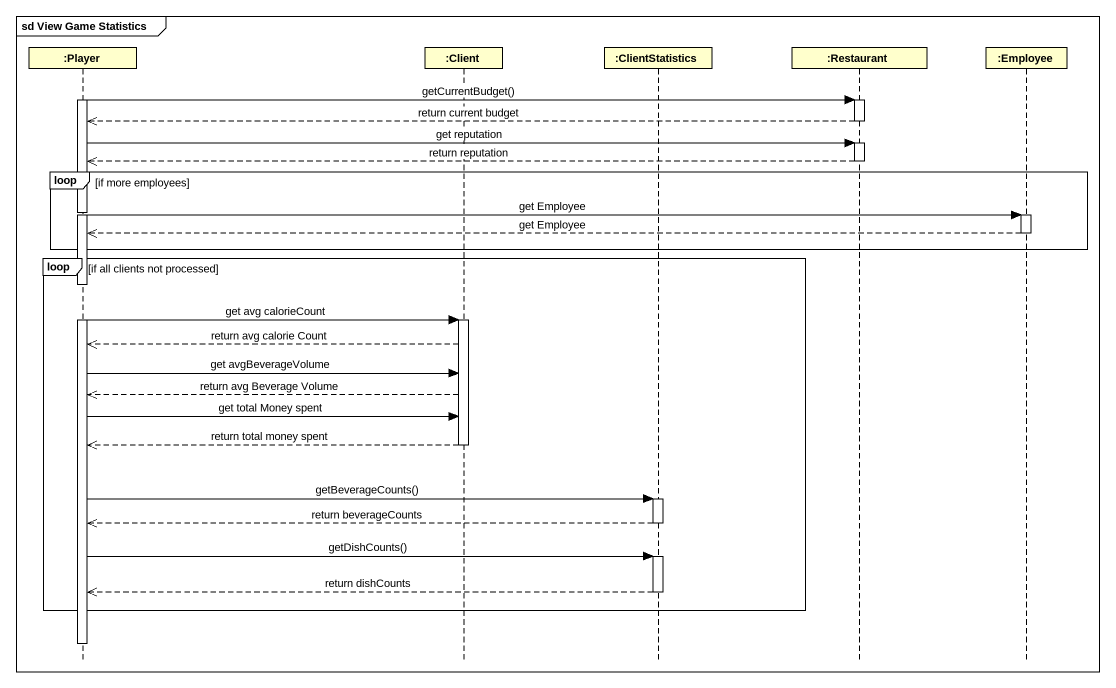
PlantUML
@startuml
mainframe sd View Game Statistics
hide footbox
participant ":Player" as Player
participant ":Client" as Client
participant ":ClientStatistics" as ClientStatistics
participant ":Restaurant" as Restaurant
participant ":Employee" as Employee

activate Player
Player -> Restaurant : getCurrentBudget()
activate Restaurant
Restaurant -->> Player : return current budget
deactivate Restaurant
Player -> Restaurant : get reputation
activate Restaurant
Restaurant -->> Player : return reputation
deactivate Restaurant
loop if more employees
  Player -> Employee : get Employee
  activate Employee
  Employee -->> Player : get Employee
  deactivate Employee
end
loop if all clients not processed
  Player -> Client : get avg calorieCount
  activate Client
  Client -->> Player : return avg calorie Count
  Player -> Client : get avgBeverageVolume
  Client -->> Player : return avg Beverage Volume
  Player -> Client : get total Money spent
  Client -->> Player : return total money spent
  deactivate Client
  Player -> ClientStatistics : getBeverageCounts()
  activate ClientStatistics
  ClientStatistics -->> Player : return beverageCounts
  deactivate ClientStatistics
  Player -> ClientStatistics : getDishCounts()
  activate ClientStatistics
  ClientStatistics -->> Player : return dishCounts
  deactivate ClientStatistics
end
deactivate Player
@enduml
